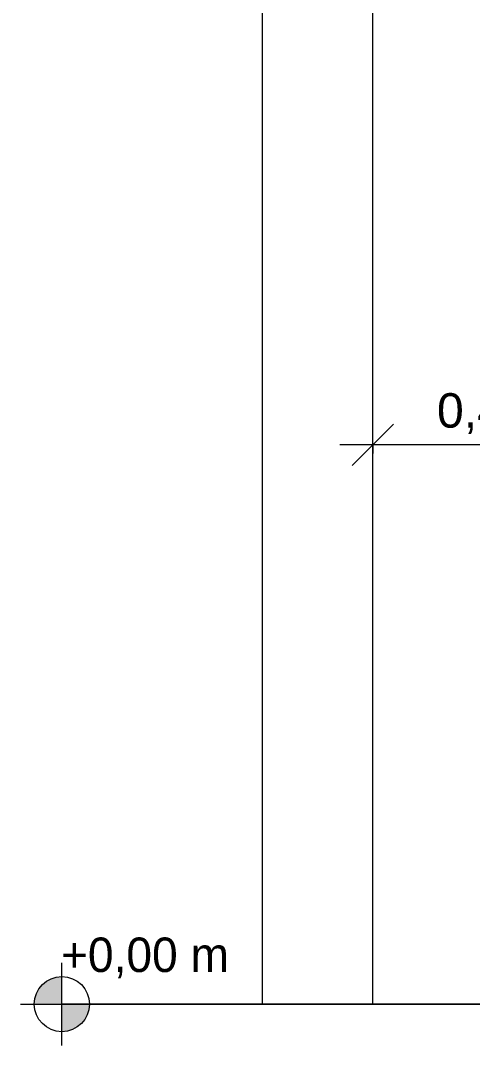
# Model space of a CAD drawing. Header units: metres. Extents: x 42.1 to 94.3, y -3.4 to 61.2.
# Drawn here: x 65.956 to 66.774, y -0.075 to 1.783 of the extents above; entities that cross this region are included whole.
import ezdxf

# ---------------------------------------------------------------- set-up
doc = ezdxf.new("R2010")
doc.units = ezdxf.units.M
doc.linetypes.add('IMPORT-DASHED2 _4_', pattern=[0.375, 0.25, -0.125])
doc.linetypes.add('IMPORT-HIDDEN2 _2_', pattern=[0.1875, 0.125, -0.0625])
for name, color, linetype, lineweight in [('A-ANNO-DIMS', 7, 'Continuous', 5), ('A-ANNO-DIMS-25', 7, 'Continuous', 5), ('A-DETL', 7, 'Continuous', 5), ('ARQ-COTA-50', 7, 'Continuous', 5), ('ARQ-ELEV6', 7, 'Continuous', 5), ('ARQ-MOB', 7, 'Continuous', 5), ('ARQ-PAR', 7, 'Continuous', 5), ('ARQ-PIS', 7, 'Continuous', 5), ('ARQ-POR', 7, 'Continuous', 5), ('ARQ-PROJ', 7, 'IMPORT-DASHED2 _4_', 5), ('ARQ-SAN', 7, 'Continuous', 5), ('ELE-PTO', 7, 'Continuous', 5), ('G-ANNO-DIMS', 7, 'Continuous', 5)]:
    doc.layers.add(name, color=color, linetype=linetype, lineweight=lineweight)
doc.layers.add('ARQ_1100_BASE_TÉRREO_GARAGEM_dwg', color=7, linetype='Continuous', lineweight=5, true_color=0x767676)
doc.styles.add('Arial', font='arial.ttf', dxfattribs={"height": 0.0625})
doc.styles.add('Century Gothic_1', font='GOTHIC.TTF', dxfattribs={"height": 0.0625})
doc.dimstyles.new('Diagonal_-_2_5_mm_Arial_-_Preto', dxfattribs={"dimscale": 0.3048, "dimtxt": 0.063766, "dimasz": 0.246063, "dimexe": 0.19685, "dimexo": 0.123031, "dimgap": 0.04101, "dimtad": 1, "dimrnd": 0.01, "dimzin": 0, "dimdsep": 46, "dimtxsty": 'Arial', "dimblk1": 'OBLIQUE', "dimblk2": 'OBLIQUE', "dimsah": 1, "dimcen": 0.09, "dimdle": 0.19685, "dimazin": 0, "dimtfac": 1, "dimtdec": 4, "dimtix": 1, "dimtmove": 0, "dimatfit": 3, "dimfxl": 1, "dimtvp": 1, "dimtolj": 1, "dimtzin": 0, "dimarcsym": 2})

# ---------------------------------------------------------------- blocks, each defined once
blk = doc.blocks.new('ARQ_1100_BASE_TÉRREO_GARAGEM_dwg_computadro-4197730-DD')
at = {"layer": 'ARQ-MOB'}
for p, q in [((42.2356, 0), (42.4156, 0)), ((42.4156, 0), (42.2356, 0)), ((42.2356, 0), (42.4156, 0)), ((42.9226, 0), (42.4726, 0)), ((42.4726, 0), (42.9226, 0)), ((42.5013, 0), (42.7413, 0)), ((42.7413, 0), (42.5013, 0)), ((42.7413, 0), (42.5013, 0)), ((42.7413, 0), (42.5013, 0)), ((42.7413, 0), (42.5013, 0)), ((42.7413, 0), (42.5013, 0)), ((42.5026, 0), (42.8926, 0)), ((42.8926, 0), (42.5026, 0)), ((42.9429, 0), (42.5537, 0)), ((42.6952, 0), (42.7887, 0)), ((42.7026, 0), (42.7962, 0)), ((42.7647, 0), (42.8097, 0)), ((42.8097, 0), (42.7647, 0)), ((42.8097, 0), (42.7647, 0)), ((42.7647, 0), (42.8097, 0)), ((42.8097, 0), (42.7647, 0)), ((42.7947, 0), (42.7797, 0)), ((42.8313, 0), (42.8913, 0)), ((42.8913, 0), (42.8313, 0)), ((42.8313, 0), (42.8926, 0)), ((42.8913, 0), (42.8313, 0)), ((42.8913, 0), (42.8313, 0)), ((42.8913, 0), (42.8313, 0)), ((42.8913, 0), (42.8313, 0)), ((42.9567, 0), (42.9767, 0)), ((42.9567, 0), (42.9655, 0)), ((43.1313, 0), (42.9655, 0)), ((43.1201, 0), (42.9767, 0)), ((43.0098, 0), (43.0198, 0)), ((43.0098, 0), (43.0198, 0)), ((43.0098, 0), (43.0734, 0)), ((43.0198, 0), (43.0634, 0)), ((43.0634, 0), (43.0198, 0)), ((43.0634, 0), (43.0734, 0)), ((43.0634, 0), (43.0734, 0)), ((43.1201, 0), (43.1401, 0)), ((43.1313, 0), (43.1401, 0))]:
    blk.add_line(p, q, dxfattribs=at)
at = {"layer": 'ARQ-MOB', "flags": 128}
for points in [[(42.5502, 0), (42.9394, 0), (42.944, 0), (42.5548, 0), (42.5502, 0)], [(42.5502, 0), (42.5576, 0), (42.9263, 0), (42.9394, 0)]]:
    blk.add_lwpolyline(points, dxfattribs=at)
at = {"layer": 'ARQ-MOB'}
blk.add_open_spline([(43.0416, 0), (43.0435, 0), (43.0479, 0), (43.0224, 0)], degree=3, dxfattribs=at)
blk = doc.blocks.new('ARQ_1100_BASE_TÉRREO_GARAGEM_dwg__ARCHTICK-V42-DD')
at = {"layer": 'ARQ-COTA-50'}
blk.add_line((42.2322, 0), (42.2822, 0), dxfattribs=at)
blk = doc.blocks.new('ARQ_1100_BASE_TÉRREO_GARAGEM_dwg-4178582-DD')
at = {"lineweight": 5}
blk.add_line((42.2099, 0), (43.7326, 0), dxfattribs=at)
at = {"layer": 'ARQ-COTA-50'}
for q in [(46.4257, 0), (42.3322, 0), (42.3322, 0)]:
    blk.add_line((42.2099, 0), q, dxfattribs=at)
at = {"layer": 'ARQ-COTA-50', "flags": 128}
blk.add_lwpolyline([(46.4257, 0), (44.0826, 0), (42.2099, 0)], dxfattribs=at)
at = {"layer": 'ARQ-ELEV6'}
for p, q in [((42.3858, 0), (42.2099, 0)), ((42.2099, 0), (43.7326, 0)), ((43.7326, 0), (42.2099, 0)), ((42.6858, 0), (43.4458, 0)), ((43.4458, 0), (42.6858, 0))]:
    blk.add_line(p, q, dxfattribs=at)
at = {"layer": 'ARQ-MOB'}
for p, q in [((42.2099, 0), (43.9326, 0)), ((43.9326, 0), (42.2099, 0)), ((42.4331, 0), (42.3876, 0)), ((42.4626, 0), (42.4435, 0))]:
    blk.add_line(p, q, dxfattribs=at)
at = {"layer": 'ARQ-MOB', "flags": 128}
blk.add_lwpolyline([(42.8576, 0), (42.6976, 0), (42.5376, 0)], dxfattribs=at)
at = {"layer": 'ARQ-PAR'}
for p, q in [((42.2099, 0), (46.4257, 0)), ((43.9326, 0), (42.2099, 0)), ((43.9326, 0), (42.2099, 0)), ((44.0826, 0), (42.2099, 0)), ((42.3858, 0), (42.2099, 0)), ((42.5858, 0), (42.2099, 0)), ((42.3858, 0), (44.0158, 0)), ((42.965, 0), (42.5858, 0)), ((42.5858, 0), (42.9158, 0)), ((42.9158, 0), (42.5858, 0)), ((42.5858, 0), (42.965, 0)), ((42.7208, 0), (42.5858, 0)), ((42.5858, 0), (42.7508, 0))]:
    blk.add_line(p, q, dxfattribs=at)
at = {"layer": 'ARQ-PAR', "flags": 128}
for points in [[(46.4257, 0), (42.4658, 0)], [(42.5858, 0), (42.6858, 0)]]:
    blk.add_lwpolyline(points, close=True, dxfattribs=at)
at = {"layer": 'ARQ-PIS'}
for p, q in [((42.2099, 0), (46.4257, 0)), ((42.2099, 0), (42.3858, 0)), ((42.3858, 0), (42.2099, 0)), ((42.3858, 0), (42.2099, 0)), ((42.2099, 0), (42.3858, 0)), ((42.3858, 0), (42.2099, 0)), ((42.2099, 0), (42.3858, 0)), ((42.3858, 0), (42.2099, 0)), ((42.2099, 0), (42.3858, 0)), ((42.3858, 0), (42.2099, 0)), ((42.2099, 0), (42.3858, 0)), ((42.3858, 0), (42.2099, 0)), ((42.2099, 0), (42.3858, 0)), ((42.3858, 0), (42.2099, 0)), ((42.2099, 0), (42.3858, 0)), ((42.3858, 0), (42.2099, 0))]:
    blk.add_line(p, q, dxfattribs=at)
at = {"layer": 'ARQ-PIS', "flags": 128}
blk.add_lwpolyline([(42.2099, 0), (42.3858, 0)], close=True, dxfattribs=at)
at = {"layer": 'ARQ-POR'}
for p, q in [((42.6858, 0), (42.7208, 0)), ((42.6858, 0), (42.7208, 0)), ((42.7208, 0), (42.7108, 0)), ((42.7508, 0), (42.7108, 0)), ((42.7108, 0), (42.7508, 0)), ((42.7208, 0), (42.7108, 0)), ((42.7508, 0), (42.7108, 0)), ((42.7108, 0), (42.7508, 0))]:
    blk.add_line(p, q, dxfattribs=at)
at = {"layer": 'ARQ-POR', "linetype": 'IMPORT-HIDDEN2 _2_'}
for p in [(43.4458, 0), (43.4158, 0)]:
    blk.add_line(p, (42.7508, 0), dxfattribs=at)
at = {"layer": 'ARQ-POR', "flags": 128}
blk.add_lwpolyline([(42.7108, 0), (42.7008, 0), (42.6858, 0)], dxfattribs=at)
blk.add_lwpolyline([(42.7108, 0), (42.7008, 0), (42.6858, 0)], dxfattribs=at)
at = {"layer": 'ARQ-PROJ'}
blk.add_line((42.2099, 0), (43.8326, 0), dxfattribs=at)
at = {"layer": 'ARQ-SAN'}
for p, q in [((43.3858, 0), (42.5858, 0)), ((42.5858, 0), (42.965, 0))]:
    blk.add_line(p, q, dxfattribs=at)
at = {"layer": 'ELE-PTO'}
blk.add_line((42.6474, 0), (42.6443, 0), dxfattribs=at)
blk.add_line((42.6474, 0), (42.6443, 0), dxfattribs=at)
for name in ['ARQ_1100_BASE_TÉRREO_GARAGEM_dwg__ARCHTICK-V42-DD', 'ARQ_1100_BASE_TÉRREO_GARAGEM_dwg_computadro-4197730-DD']:
    blk.add_blockref(name, (0, 0))
at = {"extrusion": (0, 0, -1)}
blk.add_blockref('ARQ_1100_BASE_TÉRREO_GARAGEM_dwg__ARCHTICK-V42-DD', (-84.5143, 0), dxfattribs=at)
blk = doc.blocks.new('Elevações de ponto - Padrão-77235-DD')
at = {"layer": 'G-ANNO-DIMS', "true_color": 0xff0000}
h = blk.add_hatch(color=1, dxfattribs=at)
edge = h.paths.add_edge_path()
edge.add_line((42.0224, 0), (41.9724, 0))
edge.add_arc((42.0224, 0), 0.05, 90, 180, ccw=False)
edge.add_line((42.0224, 0.05), (42.0224, 0))
h = blk.add_hatch(color=1, dxfattribs=at)
edge = h.paths.add_edge_path()
edge.add_line((42.0224, 0), (42.0724, 0))
edge.add_arc((42.0224, 0), 0.05, -90, 0, ccw=False)
edge.add_line((42.0224, -0.05), (42.0224, 0))
at = {"layer": 'G-ANNO-DIMS'}
for p, q in [((42.0224, -0.075), (42.0224, 0.075)), ((41.9474, 0), (42.3724, 0))]:
    blk.add_line(p, q, dxfattribs=at)
blk.add_circle((42.0224, 0), 0.05, dxfattribs=at)
blk = doc.blocks.new('DIMBLOCK20-DD')
at = {"layer": 'A-ANNO-DIMS-25'}
for p, q in [((66.594, 1.0136), (66.594, 1.0736)), ((66.9946, 1.0136), (66.9946, 1.0736)), ((66.9946, 1.0136), (66.534, 1.0136)), ((66.594, 1.0136), (66.594, 0.9981)), ((66.9946, 1.0136), (66.9946, 0.8321))]:
    blk.add_line(p, q, dxfattribs=at)
at = {"layer": 'A-ANNO-DIMS-25', "lineweight": 20}
for p, q in [((66.594, 1.0136), (66.6315, 1.0511)), ((66.9946, 1.0136), (67.0321, 1.0511)), ((66.594, 1.0136), (66.5565, 0.9761)), ((66.9946, 1.0136), (66.9571, 0.9761))]:
    blk.add_line(p, q, dxfattribs=at)
at = {"layer": 'A-ANNO-DIMS-25', "color": 0, "insert": (66.7099, 1.1073), "char_height": 0.0625, "width": 0.202482, "attachment_point": 1, "line_spacing_factor": 0.941778, "style": 'Arial'}
blk.add_mtext('0,40', dxfattribs=at)
blk = doc.blocks.new('_Oblique')
at = {"color": 0, "linetype": 'ByBlock', "lineweight": -2}
blk.add_line((-0.5, -0.5), (0.5, 0.5), dxfattribs=at)

msp = doc.modelspace()

# ---------------------------------------------------------------- linework, layer by layer
at = {"layer": 'A-DETL', "color": 8, "true_color": 0x808080}
for p, q in [((66.394, 0), (66.394, 3.8)), ((66.594, 0), (66.594, 3.7))]:
    msp.add_line(p, q, dxfattribs=at)
at = {"layer": 'G-ANNO-DIMS'}
msp.add_line((66.694, 0), (66.0307, 0), dxfattribs=at)

# ---------------------------------------------------------------- block references
at = {"layer": 'ARQ_1100_BASE_TÉRREO_GARAGEM_dwg', "color": 7}
msp.add_blockref('ARQ_1100_BASE_TÉRREO_GARAGEM_dwg-4178582-DD', (24.0082, 0), dxfattribs=at)
at = {"layer": 'G-ANNO-DIMS', "color": 1, "true_color": 0xff0000}
msp.add_blockref('Elevações de ponto - Padrão-77235-DD', (24.0082, 0), dxfattribs=at)

# ---------------------------------------------------------------- texts
at = {"layer": 'G-ANNO-DIMS', "insert": (66.0289, 0.1207), "char_height": 0.0625, "width": 0.385274, "attachment_point": 1, "line_spacing_factor": 0.984502, "style": 'Century Gothic_1'}
msp.add_mtext('+0,00 m', dxfattribs=at)

# ---------------------------------------------------------------- dimensions: what is measured, and where the dimension line sits
at = {"layer": 'A-ANNO-DIMS'}
dim = msp.add_linear_dim(base=(66.594, 1.0136), p1=(66.9946, 0.7946), p2=(66.594, 0.9606), dimstyle='Diagonal_-_2_5_mm_Arial_-_Preto', override={"dimpost": '<>', "dimfxl": 0.433573}, dxfattribs=at)
dim.commit()
dim.dimension.update_dxf_attribs({"geometry": 'DIMBLOCK20-DD', "text_midpoint": (66.7943, 1.058)})

doc.saveas('drawing.dxf')
